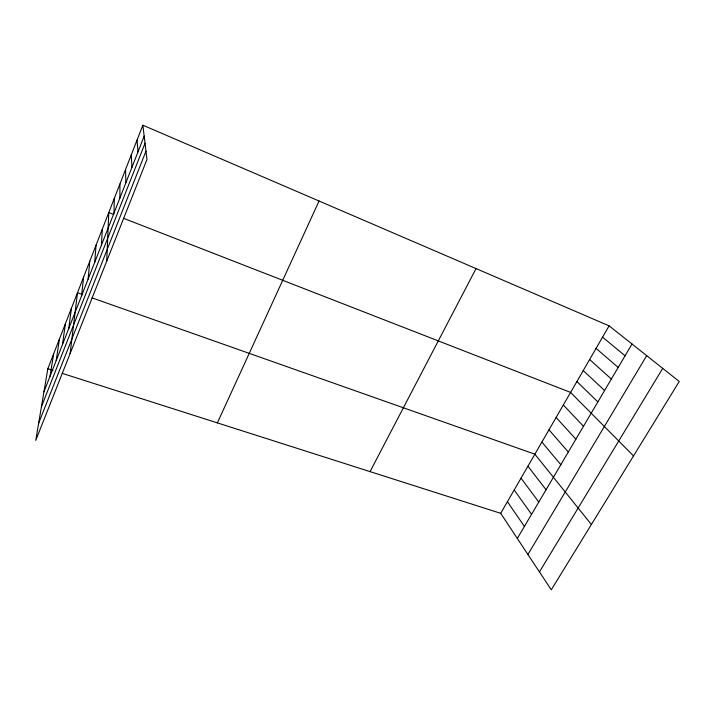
<?xml version="1.0" encoding="UTF-8"?>
<svg xmlns="http://www.w3.org/2000/svg" width="715" height="715" viewBox="0 0 715 715"><rect width="100%" height="100%" fill="white"/><g stroke="black" fill="none" stroke-linecap="round" stroke-linejoin="round"><path stroke-width="1.07" d="M119.897 198.064L119.923 183.987M113.98 213.168L114.32 198.332M106.723 261.127L108.778 212.552L113.739 214.482M101.369 245.334L102.379 228.934M94.693 262.36L96.06 245.147M88.097 279.19L89.804 261.181M81.573 295.831L83.61 277.045M70.124 353.559L77.488 292.739L82.69 294.58M68.747 328.56L71.428 308.272M62.437 344.648L65.431 323.636M56.199 360.557L59.497 338.839M50.032 376.296L53.634 353.88M142.857 125.197L47.825 368.77L35.75 440.395L146.977 159.445L142.857 125.197L609.1 325.843L679.25 381.479L551.274 589.803L500.688 513.316L62.169 373.346M43.928 391.856L144.171 136.127M41.407 406.808L145.029 143.259M38.637 423.271L145.976 151.169M217.369 422.887L319.06 201.022M370.057 471.623L476.047 268.581M500.688 513.316L609.1 325.843M517.32 538.458L632.015 344.013M527.911 554.482L646.7 355.659M539.441 571.911L662.725 368.377M47.825 368.77L52.946 370.406M92.047 297.878L534.874 454.186L591.376 524.515M123.668 218.352L570.597 392.428L633.526 455.911M602.557 337.158L625.08 355.784M596.06 348.384L618.189 367.456M589.625 359.52L611.361 379.039M583.234 370.576L604.586 390.524M576.889 381.542L597.865 401.91M563.322 405.003L583.503 426.265M556.118 417.462L575.879 439.189M548.977 429.813L568.318 451.996M541.899 442.058L560.837 464.687M527.92 466.216L546.063 489.73M521.021 478.147L538.779 502.073M514.183 489.972L531.558 514.308M507.409 501.689L524.408 526.437M137.039 140.104L138.013 151.848M131.283 154.869L131.909 167.417M125.572 169.5L125.876 182.817"/></g></svg>
